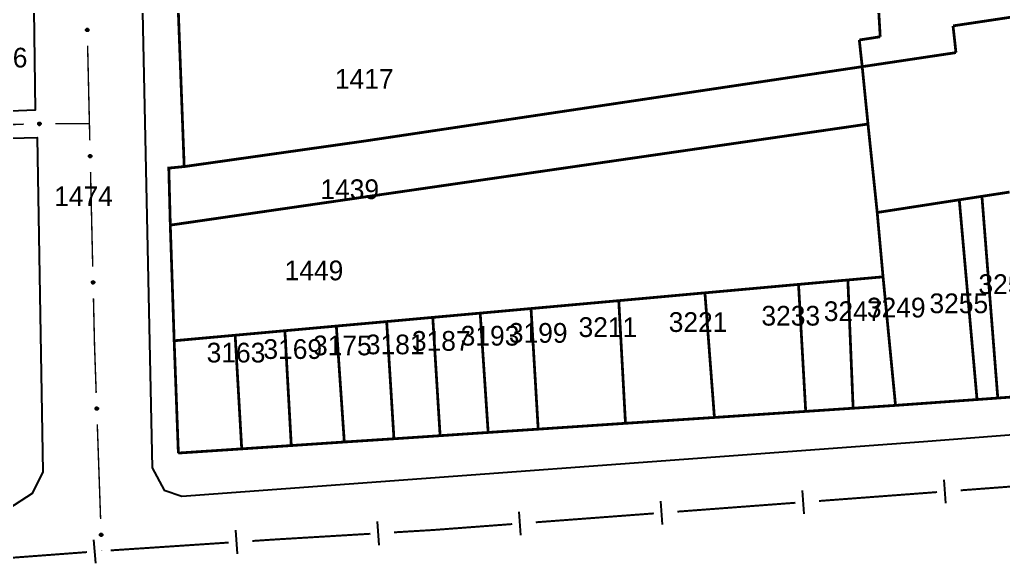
# Model space of a CAD drawing. Extents: x 202481 to 204056, y 4838981 to 4840330.
# Drawn here: x 203301.8 to 203426.5, y 4839016.2 to 4839085.1 of the extents above; entities that cross this region are included whole.
import ezdxf
from ezdxf.enums import TextEntityAlignment as Align

# ---------------------------------------------------------------- set-up
doc = ezdxf.new("R2010")
doc.units = 0
doc.header["$LTSCALE"] = 1.5
doc.header["$MEASUREMENT"] = 0
for name, color, linetype in [('CD_MALHA_LOTES', 7, 'CONTINUOUS'), ('LM-LIM-SETORES-BAIRROS', 250, 'CONTINUOUS'), ('RU-QUADRA', 210, 'CONTINUOUS'), ('SV-EIXO-RUA-PAV', 20, 'CONTINUOUS'), ('SV-RUA-PAVIM', 7, 'CONTINUOUS'), ('Th_NmrPort', 1, 'CONTINUOUS')]:
    doc.layers.add(name, color=color, linetype=linetype)

msp = doc.modelspace()

# ---------------------------------------------------------------- linework, layer by layer
at = {"layer": 'CD_MALHA_LOTES', "linetype": 'Continuous', "const_width": 0.35, "flags": 128}
for points in [[(203410.86, 4839082.95), (203409.38, 4839108.6)], [(203420.09, 4839084.33), (203498.01, 4839096)], [(203322.66, 4839066.5), (203321.67, 4839092.71)], [(203420.46, 4839080.94), (203420.09, 4839084.33)], [(203408.21, 4839082.54), (203410.86, 4839082.95)], [(203408.58, 4839079.16), (203408.21, 4839082.54)], [(203408.58, 4839079.16), (203420.46, 4839080.94)], [(203408.58, 4839079.16), (203345.55, 4839069.74)], [(203409.31, 4839071.89), (203408.58, 4839079.16)], [(203409.31, 4839071.89), (203320.9, 4839059.08)], [(203410.48, 4839060.68), (203409.31, 4839071.89)], [(203345.55, 4839069.74), (203322.66, 4839066.5)], [(203320.9, 4839059.08), (203320.71, 4839066.31), (203322.66, 4839066.5)], [(203410.48, 4839060.68), (203420.88, 4839062.29)], [(203420.88, 4839062.29), (203423.75, 4839062.73)], [(203423.13, 4839036.98), (203420.88, 4839062.29)], [(203423.75, 4839062.73), (203427.25, 4839063.27)], [(203425.76, 4839037.17), (203423.75, 4839062.73)], [(203411.22, 4839052.53), (203410.48, 4839060.68)], [(203321.39, 4839044.43), (203320.9, 4839059.08)], [(203406.76, 4839052.13), (203411.22, 4839052.53)], [(203412.8, 4839036.24), (203411.22, 4839052.53)], [(203388.65, 4839050.5), (203400.51, 4839051.57)], [(203400.51, 4839051.57), (203406.76, 4839052.13)], [(203401.42, 4839035.48), (203400.51, 4839051.57)], [(203407.43, 4839035.88), (203406.76, 4839052.13)], [(203377.73, 4839049.51), (203388.65, 4839050.5)], [(203389.85, 4839034.71), (203388.65, 4839050.5)], [(203360.17, 4839047.93), (203366.61, 4839048.51)], [(203366.61, 4839048.51), (203377.73, 4839049.51)], [(203367.52, 4839033.23), (203366.61, 4839048.51)], [(203378.58, 4839033.97), (203377.73, 4839049.51)], [(203348.32, 4839046.86), (203354.16, 4839047.39)], [(203354.16, 4839047.39), (203360.17, 4839047.93)], [(203355.09, 4839032.4), (203354.16, 4839047.39)], [(203361.18, 4839032.81), (203360.17, 4839047.93)], [(203335.42, 4839045.7), (203341.94, 4839046.29)], [(203341.94, 4839046.29), (203348.32, 4839046.86)], [(203342.95, 4839031.6), (203341.94, 4839046.29)], [(203349.24, 4839032.01), (203348.32, 4839046.86)], [(203321.39, 4839044.43), (203329.12, 4839045.13)], [(203329.12, 4839045.13), (203335.42, 4839045.7)], [(203329.95, 4839030.73), (203329.12, 4839045.13)], [(203336.23, 4839031.15), (203335.42, 4839045.7)], [(203321.92, 4839030.2), (203321.39, 4839044.43)], [(203428.92, 4839037.4), (203425.76, 4839037.17)], [(203412.8, 4839036.24), (203407.43, 4839035.88)], [(203423.13, 4839036.98), (203412.8, 4839036.24)], [(203425.76, 4839037.17), (203423.13, 4839036.98)], [(203401.42, 4839035.48), (203389.85, 4839034.71)], [(203407.43, 4839035.88), (203401.42, 4839035.48)], [(203378.58, 4839033.97), (203367.52, 4839033.23)], [(203389.85, 4839034.71), (203378.58, 4839033.97)], [(203355.09, 4839032.4), (203349.24, 4839032.01)], [(203361.18, 4839032.81), (203355.09, 4839032.4)], [(203367.52, 4839033.23), (203361.18, 4839032.81)], [(203336.23, 4839031.15), (203329.95, 4839030.73)], [(203342.95, 4839031.6), (203336.23, 4839031.15)], [(203349.24, 4839032.01), (203342.95, 4839031.6)], [(203329.95, 4839030.73), (203321.92, 4839030.2)]]:
    msp.add_lwpolyline(points, dxfattribs=at)
at = {"layer": 'LM-LIM-SETORES-BAIRROS'}
for points in [[(203419.182314, 4839023.830781), (203418.957287, 4839026.82233)], [(203401.233023, 4839022.480619), (203401.007996, 4839025.472168)], [(203383.283731, 4839021.130458), (203383.058704, 4839024.122006)], [(203365.33444, 4839019.780296), (203365.109413, 4839022.771845)], [(203347.355126, 4839018.534964), (203347.175772, 4839021.529598)], [(203329.399211, 4839017.429042), (203329.199929, 4839020.422415)], [(203311.452093, 4839016.226668), (203311.227633, 4839019.218259)]]:
    msp.add_lwpolyline(points, dxfattribs=at)
at = {"layer": 'LM-LIM-SETORES-BAIRROS', "const_width": 0.25}
for points in [[(203421.064166, 4839025.476573), (203436.021909, 4839026.601708)], [(203403.114875, 4839024.126412), (203418.072618, 4839025.251546)], [(203385.165583, 4839022.77625), (203400.123326, 4839023.901385)], [(203367.216292, 4839021.426088), (203382.174035, 4839022.551223)], [(203354.24, 4839020.45), (203364.224743, 4839021.201061)], [(203333.87, 4839019.23), (203346.267238, 4839019.972496)], [(203349.261872, 4839020.151851), (203353.254717, 4839020.390991)], [(203353.254717, 4839020.390991), (203354.24, 4839020.45)], [(203313.334909, 4839017.862893), (203328.301778, 4839018.859301)], [(203331.295152, 4839019.058583), (203333.290735, 4839019.191437)], [(203333.290735, 4839019.191437), (203333.87, 4839019.23)], [(203295.38471, 4839016.525343), (203310.342666, 4839017.647644)]]:
    msp.add_lwpolyline(points, dxfattribs=at)
at = {"layer": 'RU-QUADRA', "linetype": 'Continuous', "const_width": 0.18, "flags": 128}
msp.add_lwpolyline([(203321.67, 4839092.71), (203322.66, 4839066.5), (203320.71, 4839066.31), (203320.9, 4839059.08), (203321.39, 4839044.43), (203321.92, 4839030.2), (203329.95, 4839030.73), (203336.23, 4839031.15), (203342.95, 4839031.6), (203349.24, 4839032.01), (203355.09, 4839032.4), (203361.18, 4839032.81), (203367.52, 4839033.23), (203378.58, 4839033.97), (203389.85, 4839034.71), (203401.42, 4839035.48), (203407.43, 4839035.88), (203412.8, 4839036.24), (203423.13, 4839036.98), (203425.76, 4839037.17), (203428.92, 4839037.4)], dxfattribs=at)
at = {"layer": 'SV-EIXO-RUA-PAV'}
for points in [[(203310.482653, 4839083.961423), (203310.5185, 4839083.928152), (203310.542506, 4839083.892227), (203310.553904, 4839083.8565), (203310.555743, 4839083.822303), (203310.553685, 4839083.787107), (203310.543781, 4839083.752079), (203310.524177, 4839083.715636), (203310.491054, 4839083.679442), (203310.452635, 4839083.65727), (203310.418207, 4839083.644221), (203310.382659, 4839083.64025), (203310.348501, 4839083.642822), (203310.312456, 4839083.654313), (203310.275719, 4839083.674541), (203310.240131, 4839083.708728), (203310.216838, 4839083.74411), (203310.206721, 4839083.778956), (203310.202954, 4839083.814719), (203310.205486, 4839083.850627), (203310.215407, 4839083.884955), (203310.235839, 4839083.921906), (203310.270048, 4839083.956585), (203310.305072, 4839083.98022), (203310.339766, 4839083.990823), (203310.375058, 4839083.993739), (203310.410385, 4839083.992104), (203310.446011, 4839083.983614), (203310.482653, 4839083.961423)], [(203304.175918, 4839072.030661), (203304.209956, 4839072.065781), (203304.246392, 4839072.089004), (203304.282357, 4839072.099627), (203304.316585, 4839072.100727), (203304.351729, 4839072.097909), (203304.386535, 4839072.08725), (203304.422545, 4839072.066862), (203304.458015, 4839072.032964), (203304.479352, 4839071.994076), (203304.491652, 4839071.959374), (203304.494855, 4839071.923748), (203304.491545, 4839071.889653), (203304.479277, 4839071.853865), (203304.45826, 4839071.817574), (203304.423311, 4839071.782733), (203304.387434, 4839071.760211), (203304.352378, 4839071.750849), (203304.316542, 4839071.747857), (203304.280697, 4839071.751164), (203304.246592, 4839071.761824), (203304.210091, 4839071.783051), (203304.176159, 4839071.818001), (203304.153287, 4839071.853528), (203304.143436, 4839071.888443), (203304.141284, 4839071.92379), (203304.143683, 4839071.959074), (203304.152941, 4839071.994507), (203304.175918, 4839072.030661)], [(203310.851954, 4839067.965686), (203310.887802, 4839067.932415), (203310.911807, 4839067.896489), (203310.923205, 4839067.860763), (203310.925045, 4839067.826566), (203310.922987, 4839067.791369), (203310.913082, 4839067.756341), (203310.893478, 4839067.719899), (203310.860355, 4839067.683705), (203310.821936, 4839067.661532), (203310.787508, 4839067.648484), (203310.751961, 4839067.644512), (203310.717802, 4839067.647085), (203310.681757, 4839067.658576), (203310.645021, 4839067.678803), (203310.609432, 4839067.712991), (203310.586139, 4839067.748373), (203310.576022, 4839067.783219), (203310.572256, 4839067.818981), (203310.574788, 4839067.854889), (203310.584708, 4839067.889217), (203310.60514, 4839067.926169), (203310.639349, 4839067.960848), (203310.674373, 4839067.984482), (203310.709067, 4839067.995086), (203310.74436, 4839067.998001), (203310.779687, 4839067.996366), (203310.815312, 4839067.987876), (203310.851954, 4839067.965686)], [(203311.221255, 4839051.969949), (203311.257103, 4839051.936677), (203311.281109, 4839051.900752), (203311.292506, 4839051.865025), (203311.294346, 4839051.830829), (203311.292288, 4839051.795632), (203311.282384, 4839051.760604), (203311.26278, 4839051.724162), (203311.229656, 4839051.687967), (203311.191238, 4839051.665795), (203311.15681, 4839051.652747), (203311.121262, 4839051.648775), (203311.087103, 4839051.651347), (203311.051059, 4839051.662838), (203311.014322, 4839051.683066), (203310.978733, 4839051.717254), (203310.955441, 4839051.752635), (203310.945324, 4839051.787481), (203310.941557, 4839051.823244), (203310.944089, 4839051.859152), (203310.954009, 4839051.89348), (203310.974442, 4839051.930431), (203311.00865, 4839051.96511), (203311.043674, 4839051.988745), (203311.078369, 4839051.999348), (203311.113661, 4839052.002264), (203311.148988, 4839052.000629), (203311.184613, 4839051.992139), (203311.221255, 4839051.969949)], [(203311.683308, 4839035.978211), (203311.719548, 4839035.945367), (203311.743978, 4839035.909729), (203311.755799, 4839035.87414), (203311.758045, 4839035.839968), (203311.756405, 4839035.804749), (203311.746917, 4839035.769606), (203311.727747, 4839035.732934), (203311.695055, 4839035.696349), (203311.656903, 4839035.673722), (203311.622632, 4839035.660266), (203311.587134, 4839035.655873), (203311.552947, 4839035.658039), (203311.516769, 4839035.669102), (203311.479794, 4839035.688892), (203311.443803, 4839035.722655), (203311.420091, 4839035.757757), (203311.409561, 4839035.792481), (203311.405371, 4839035.828196), (203311.407476, 4839035.864132), (203311.416988, 4839035.898575), (203311.436981, 4839035.935766), (203311.470776, 4839035.970849), (203311.505516, 4839035.994898), (203311.540083, 4839036.005912), (203311.575338, 4839036.009246), (203311.610682, 4839036.008031), (203311.646405, 4839035.999964), (203311.683308, 4839035.978211)], [(203312.242449, 4839019.987984), (203312.278689, 4839019.95514), (203312.30312, 4839019.919502), (203312.314941, 4839019.883913), (203312.317186, 4839019.849741), (203312.315546, 4839019.814522), (203312.306058, 4839019.779379), (203312.286888, 4839019.742707), (203312.254197, 4839019.706122), (203312.216044, 4839019.683495), (203312.181773, 4839019.670039), (203312.146275, 4839019.665646), (203312.112089, 4839019.667812), (203312.07591, 4839019.678875), (203312.038936, 4839019.698665), (203312.002944, 4839019.732428), (203311.979233, 4839019.76753), (203311.968703, 4839019.802254), (203311.964512, 4839019.837969), (203311.966618, 4839019.873905), (203311.97613, 4839019.908348), (203311.996122, 4839019.945539), (203312.029917, 4839019.980622), (203312.064658, 4839020.004671), (203312.099224, 4839020.015685), (203312.134479, 4839020.019019), (203312.169823, 4839020.017804), (203312.205547, 4839020.009737), (203312.242449, 4839019.987984)]]:
    msp.add_lwpolyline(points, close=True, dxfattribs=at)
for points in [[(203310.205486, 4839083.850627), (203310.216838, 4839083.74411)], [(203310.211182, 4839083.863467), (203310.227847, 4839083.732822)], [(203310.215407, 4839083.884955), (203310.240131, 4839083.708728)], [(203310.228129, 4839083.89798), (203310.257282, 4839083.69938)], [(203310.235839, 4839083.921906), (203310.275719, 4839083.674541)], [(203310.254561, 4839083.935442), (203310.293506, 4839083.667459)], [(203310.270048, 4839083.956585), (203310.312456, 4839083.654313)], [(203310.286608, 4839083.96621), (203310.32932, 4839083.653272)], [(203310.305072, 4839083.98022), (203310.348501, 4839083.642822)], [(203310.32173, 4839083.982034), (203310.365009, 4839083.644542)], [(203310.339766, 4839083.990823), (203310.382659, 4839083.64025)], [(203310.357041, 4839083.989674), (203310.39778, 4839083.643933)], [(203310.375058, 4839083.993739), (203310.418207, 4839083.644221)], [(203310.393905, 4839083.98916), (203310.437089, 4839083.65576)], [(203310.410385, 4839083.992104), (203310.452635, 4839083.65727)], [(203310.428166, 4839083.983127), (203310.472179, 4839083.672949)], [(203310.446011, 4839083.983614), (203310.491054, 4839083.679442)], [(203310.462553, 4839083.971637), (203310.505653, 4839083.701019)], [(203310.482653, 4839083.961423), (203310.524177, 4839083.715636)], [(203310.501443, 4839083.942507), (203310.533387, 4839083.741241)], [(203310.5185, 4839083.928152), (203310.543781, 4839083.752079)], [(203310.532273, 4839083.907732), (203310.547543, 4839083.77842)], [(203310.542506, 4839083.892227), (203310.553685, 4839083.787107)], [(203304.141284, 4839071.92379), (203304.491652, 4839071.959374)], [(203304.143436, 4839071.888443), (203304.494855, 4839071.923748)], [(203304.143683, 4839071.959074), (203304.479352, 4839071.994076)], [(203304.144959, 4839071.905689), (203304.491499, 4839071.938945)], [(203304.146269, 4839071.942533), (203304.480525, 4839071.9785)], [(203304.151833, 4839071.870221), (203304.490183, 4839071.906195)], [(203304.152941, 4839071.994507), (203304.458015, 4839072.032964)], [(203304.153042, 4839071.976656), (203304.464099, 4839072.013954)], [(203304.153287, 4839071.853528), (203304.491545, 4839071.889653)], [(203304.165273, 4839072.010787), (203304.436758, 4839072.048027)], [(203304.166895, 4839071.834766), (203304.480683, 4839071.870703)], [(203304.175918, 4839072.030661), (203304.422545, 4839072.066862)], [(203304.176159, 4839071.818001), (203304.479277, 4839071.853865)], [(203304.195236, 4839072.049038), (203304.397145, 4839072.076624)], [(203304.196962, 4839071.802061), (203304.465725, 4839071.835204)], [(203304.209956, 4839072.065781), (203304.386535, 4839072.08725)], [(203304.210091, 4839071.783051), (203304.45826, 4839071.817574)], [(203304.23067, 4839072.079109), (203304.360281, 4839072.09158)], [(203304.233845, 4839071.774825), (203304.433029, 4839071.799678)], [(203304.246392, 4839072.089004), (203304.351729, 4839072.097909)], [(203304.246592, 4839071.761824), (203304.423311, 4839071.782733)], [(203304.267984, 4839071.757136), (203304.398958, 4839071.770973)], [(203304.280697, 4839071.751164), (203304.387434, 4839071.760211)], [(203310.574788, 4839067.854889), (203310.586139, 4839067.748373)], [(203310.580483, 4839067.867729), (203310.597148, 4839067.737085)], [(203310.584708, 4839067.889217), (203310.609432, 4839067.712991)], [(203310.59743, 4839067.902242), (203310.626583, 4839067.703642)], [(203310.60514, 4839067.926169), (203310.645021, 4839067.678803)], [(203310.623863, 4839067.939705), (203310.662807, 4839067.671721)], [(203310.639349, 4839067.960848), (203310.681757, 4839067.658576)], [(203310.65591, 4839067.970472), (203310.698622, 4839067.657534)], [(203310.674373, 4839067.984482), (203310.717802, 4839067.647085)], [(203310.691031, 4839067.986297), (203310.73431, 4839067.648804)], [(203310.709067, 4839067.995086), (203310.751961, 4839067.644512)], [(203310.726342, 4839067.993936), (203310.767082, 4839067.648196)], [(203310.74436, 4839067.998001), (203310.787508, 4839067.648484)], [(203310.763206, 4839067.993423), (203310.80639, 4839067.660022)], [(203310.779687, 4839067.996366), (203310.821936, 4839067.661532)], [(203310.797467, 4839067.987389), (203310.84148, 4839067.677211)], [(203310.815312, 4839067.987876), (203310.860355, 4839067.683705)], [(203310.831855, 4839067.975899), (203310.874955, 4839067.705282)], [(203310.851954, 4839067.965686), (203310.893478, 4839067.719899)], [(203310.870744, 4839067.946769), (203310.902689, 4839067.745504)], [(203310.887802, 4839067.932415), (203310.913082, 4839067.756341)], [(203310.901574, 4839067.911994), (203310.916844, 4839067.782683)], [(203310.911807, 4839067.896489), (203310.922987, 4839067.791369)], [(203310.944089, 4839051.859152), (203310.955441, 4839051.752635)], [(203310.949785, 4839051.871992), (203310.96645, 4839051.741347)], [(203310.954009, 4839051.89348), (203310.978733, 4839051.717254)], [(203310.966731, 4839051.906505), (203310.995884, 4839051.707905)], [(203310.974442, 4839051.930431), (203311.014322, 4839051.683066)], [(203310.993164, 4839051.943967), (203311.032108, 4839051.675984)], [(203311.00865, 4839051.96511), (203311.051059, 4839051.662838)], [(203311.025211, 4839051.974735), (203311.067923, 4839051.661797)], [(203311.043674, 4839051.988745), (203311.087103, 4839051.651347)], [(203311.060333, 4839051.990559), (203311.103612, 4839051.653067)], [(203311.078369, 4839051.999348), (203311.121262, 4839051.648775)], [(203311.095643, 4839051.998199), (203311.136383, 4839051.652458)], [(203311.113661, 4839052.002264), (203311.15681, 4839051.652747)], [(203311.132507, 4839051.997685), (203311.175692, 4839051.664285)], [(203311.148988, 4839052.000629), (203311.191238, 4839051.665795)], [(203311.166769, 4839051.991652), (203311.210782, 4839051.681474)], [(203311.184613, 4839051.992139), (203311.229656, 4839051.687967)], [(203311.201156, 4839051.980162), (203311.244256, 4839051.709544)], [(203311.221255, 4839051.969949), (203311.26278, 4839051.724162)], [(203311.240045, 4839051.951032), (203311.27199, 4839051.749766)], [(203311.257103, 4839051.936677), (203311.282384, 4839051.760604)], [(203311.270876, 4839051.916257), (203311.286145, 4839051.786945)], [(203311.281109, 4839051.900752), (203311.292288, 4839051.795632)], [(203311.407476, 4839035.864132), (203311.420091, 4839035.757757)], [(203311.413019, 4839035.877038), (203311.431234, 4839035.746601)], [(203311.416988, 4839035.898575), (203311.443803, 4839035.722655)], [(203311.429555, 4839035.91175), (203311.461063, 4839035.71351)], [(203311.436981, 4839035.935766), (203311.479794, 4839035.688892)], [(203311.455541, 4839035.949524), (203311.497664, 4839035.682021)], [(203311.470776, 4839035.970849), (203311.516769, 4839035.669102)], [(203311.487221, 4839035.980669), (203311.533644, 4839035.668261)], [(203311.505516, 4839035.994898), (203311.552947, 4839035.658039)], [(203311.522152, 4839035.99691), (203311.569434, 4839035.659955)], [(203311.540083, 4839036.005912), (203311.587134, 4839035.655873)], [(203311.55737, 4839036.004968), (203311.60221, 4839035.659735)], [(203311.575338, 4839036.009246), (203311.622632, 4839035.660266)], [(203311.594237, 4839036.004892), (203311.641376, 4839035.672028)], [(203311.610682, 4839036.008031), (203311.656903, 4839035.673722)], [(203311.628567, 4839035.999265), (203311.676259, 4839035.689632)], [(203311.646405, 4839035.999964), (203311.695055, 4839035.696349)], [(203311.663089, 4839035.988184), (203311.709398, 4839035.718098)], [(203311.683308, 4839035.978211), (203311.727747, 4839035.732934)], [(203311.702321, 4839035.959518), (203311.736652, 4839035.758646)], [(203311.719548, 4839035.945367), (203311.746917, 4839035.769606)], [(203311.733562, 4839035.925112), (203311.750365, 4839035.79599)], [(203311.743978, 4839035.909729), (203311.756405, 4839035.804749)], [(203312.014683, 4839019.959297), (203312.056805, 4839019.691794)], [(203312.029917, 4839019.980622), (203312.07591, 4839019.678875)], [(203312.046362, 4839019.990442), (203312.092785, 4839019.678034)], [(203312.064658, 4839020.004671), (203312.112089, 4839019.667812)], [(203312.081293, 4839020.006683), (203312.128575, 4839019.669728)], [(203312.099224, 4839020.015685), (203312.146275, 4839019.665646)], [(203312.116511, 4839020.014741), (203312.161351, 4839019.669508)], [(203312.134479, 4839020.019019), (203312.181773, 4839019.670039)], [(203312.153378, 4839020.014665), (203312.200517, 4839019.681801)], [(203312.169823, 4839020.017804), (203312.216044, 4839019.683495)], [(203312.187709, 4839020.009038), (203312.235401, 4839019.699405)], [(203312.205547, 4839020.009737), (203312.254197, 4839019.706122)], [(203312.22223, 4839019.997957), (203312.268539, 4839019.727871)], [(203312.242449, 4839019.987984), (203312.286888, 4839019.742707)], [(203312.261463, 4839019.969291), (203312.295794, 4839019.768419)], [(203312.278689, 4839019.95514), (203312.306058, 4839019.779379)], [(203311.966618, 4839019.873905), (203311.979233, 4839019.76753)], [(203311.97216, 4839019.886811), (203311.990375, 4839019.756374)], [(203311.97613, 4839019.908348), (203312.002944, 4839019.732428)], [(203311.988696, 4839019.921523), (203312.020205, 4839019.723283)], [(203311.996122, 4839019.945539), (203312.038936, 4839019.698665)], [(203312.292704, 4839019.934884), (203312.309507, 4839019.805763)], [(203312.30312, 4839019.919502), (203312.315546, 4839019.814522)]]:
    msp.add_lwpolyline(points, dxfattribs=at)
at = {"layer": 'SV-EIXO-RUA-PAV', "const_width": 0.18}
for points in [[(203310.422081, 4839081.815773), (203310.699057, 4839069.81897)], [(203290.327168, 4839071.473502), (203302.320563, 4839071.871564)], [(203306.319757, 4839071.923722), (203310.319753, 4839071.929584)], [(203310.319753, 4839071.929584), (203310.65, 4839071.93)], [(203310.791382, 4839065.820036), (203311.068358, 4839053.823233)], [(203311.160683, 4839049.824298), (203311.299171, 4839043.825897)], [(203311.299171, 4839043.825897), (203311.3, 4839043.79)], [(203311.3, 4839043.79), (203311.508423, 4839037.829549)], [(203311.648209, 4839033.831993), (203312.067565, 4839021.839322)], [(203312.20735, 4839017.841765), (203312.209241, 4839017.787692)]]:
    msp.add_lwpolyline(points, dxfattribs=at)
at = {"layer": 'SV-RUA-PAVIM', "linetype": 'Continuous'}
for points in [[(203477.62, 4839198.11, 12.63), (203451.48, 4839196.74, 12.99), (203397.67, 4839194.1, 13.06), (203348.86, 4839191.69, 12.93), (203319.46, 4839190.33, 12.89), (203316.9, 4839188.46, 12.9), (203315.86, 4839186.14, 12.88), (203315.73, 4839181.19, 12.94), (203317.27, 4839092.07, 13.03), (203318.61, 4839028.33, 12.66), (203320.12, 4839025.49, 12.66), (203322.35, 4839024.73, 12.64), (203416.33, 4839031.66, 13.11), (203477.61, 4839036.42, 13.11)], [(203138.62, 4839121.62, 12.3), (203135.91, 4839176.37, 12.94), (203136.93, 4839179.95, 12.96), (203139.13, 4839181.42, 12.93), (203186.23, 4839183.79, 12.91), (203258.27, 4839187.27, 13.28), (203297.5, 4839189.11, 13.36), (203300.44, 4839187.71, 13.31), (203302.28, 4839185.13, 13.18), (203303.78, 4839073.66, 12.93), (203226.28, 4839070.53, 12.93), (203226.46, 4839067.75, 12.93), (203284.32, 4839069.67, 12.93), (203304.02, 4839070.19, 12.93), (203304.73, 4839027.81, 12.57), (203303.41, 4839025.06, 12.59), (203300.4, 4839023.15, 12.61), (203213.24, 4839016.9, 12.12)]]:
    msp.add_polyline3d(points, dxfattribs=at)

# ---------------------------------------------------------------- texts
at = {"layer": 'Th_NmrPort', "color": 1}
for s, p in [('1456', (203295.356667, 4839080.31)), ('1417', (203341.756667, 4839077.61)), ('1439', (203339.92, 4839063.63)), ('1474', (203306.183333, 4839062.74)), ('1449', (203335.386667, 4839053.34)), ('3259', (203423.309049, 4839051.603152)), ('3249', (203409.172075, 4839048.632929)), ('3255', (203417.102075, 4839049.172929)), ('3233', (203395.806956, 4839047.600116)), ('3247', (203403.712075, 4839048.172929)), ('3211', (203372.629515, 4839046.156522)), ('3221', (203384.059515, 4839046.796522)), ('3193', (203357.699515, 4839045.066522)), ('3199', (203363.799515, 4839045.426522)), ('3175', (203338.989515, 4839043.836522)), ('3181', (203345.679515, 4839043.966522)), ('3187', (203351.516956, 4839044.410116)), ('3163', (203325.509515, 4839042.926522)), ('3169', (203332.699515, 4839043.376522))]:
    msp.add_text(s, height=2.5, dxfattribs=at).set_placement(p, align=Align.MIDDLE_LEFT)

doc.saveas('drawing.dxf')
